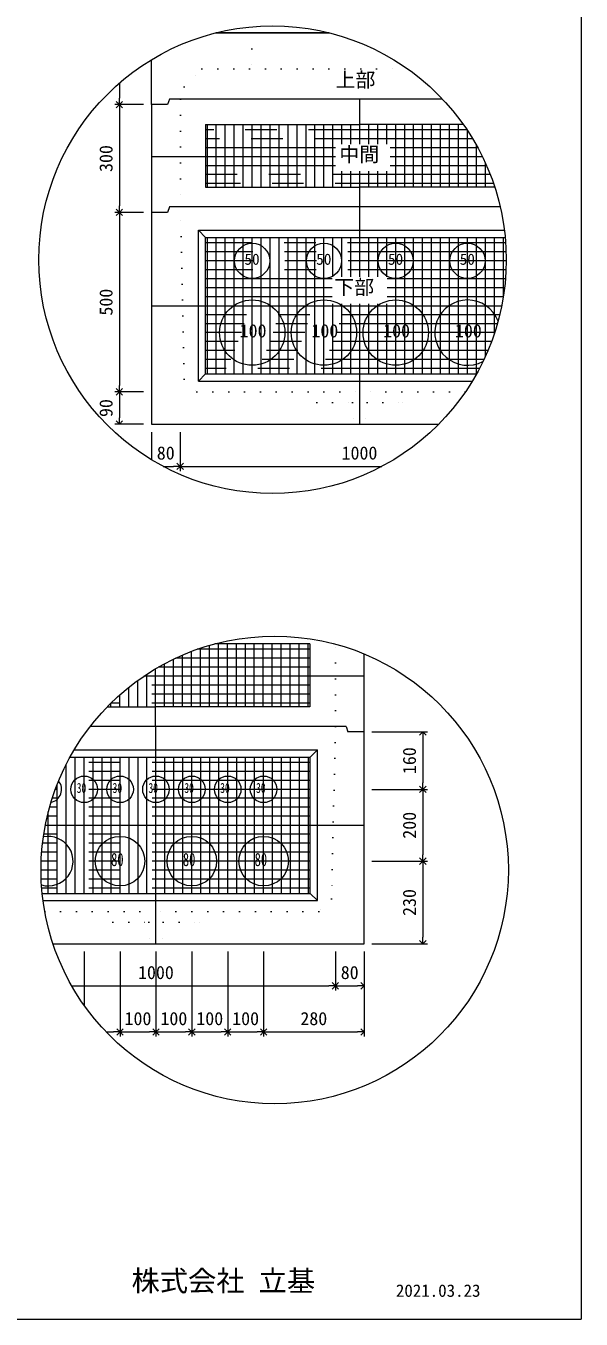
# Model space of a CAD drawing. Units: millimetres, scale not verified. Extents: x -4890 to 18489, y -2320 to 2320.
# Drawn here: x -2945 to -1830, y -1955 to 638 of the extents above; entities that cross this region are included whole.
import ezdxf
from ezdxf.enums import TextEntityAlignment as Align

# ---------------------------------------------------------------- set-up
doc = ezdxf.new("R2010")
doc.units = ezdxf.units.MM
doc.header["$LTSCALE"] = 10
for name, pattern in [('DASHED1', [1.8, 1.2, -0.6]), ('USER2', [50.8, 31.75, -6.35, 6.35, -6.35]), ('USER5', [3.185, 0.01, -3.175])]:
    doc.linetypes.add(name, pattern=pattern)
for name, color, linetype, lineweight in [('0-2_waku', 7, 'Continuous', 18), ('0-3_gaikei', 7, 'Continuous', 18), ('0-4_kakure', 7, 'DASHED1', 5), ('0-5_sunpou', 7, 'Continuous', 5), ('0-8_hole', 7, 'Continuous', 18), ('0-9_uchigawa', 6, 'Continuous', 18), ('0-E_文字１', 7, 'Continuous', 18), ('0-F_コア部分\u3000寸法補助線3', 150, 'USER2', 18), ('1-0_コア部分\u3000寸法補助線2', 150, 'USER2', 18), ('1-1_コア部分\u3000中心補助線', 1, 'Continuous', 18), ('1-2_コア部分\u3000寸法補助線', 7, 'USER2', 5), ('1-3_uchigawa2', 6, 'USER2', 18)]:
    doc.layers.add(name, color=color, linetype=linetype, lineweight=lineweight)
doc.styles.add('ＭＳ ゴシック', font='')
doc.styles.get('ＭＳ ゴシック').set_extended_font_data('MS Gothic')

# ---------------------------------------------------------------- blocks, each defined once
blk = doc.blocks.new('_Open90')
at = {"layer": '0-5_sunpou'}
blk.add_line((0, 0), (-1, 0), dxfattribs=at)
blk.add_lwpolyline([(-0.5, 0.5), (0, 0), (-0.5, -0.5)], dxfattribs=at)

msp = doc.modelspace()

# ---------------------------------------------------------------- linework, layer by layer
at = {"layer": '0-2_waku'}
for p in [(-1830.32, 2319.95), (-4890.32, -1955.05), (-4890.32, -1955.05), (-4890.32, -1955.05), (-4890.32, -1955.05)]:
    msp.add_line(p, (-1830.32, -1955.05), dxfattribs=at)
at = {"layer": '0-3_gaikei'}
for p, q in [((-2563.06, 624.31), (-2509.02, 624.31)), ((-2563.06, 624.31), (-2509.02, 624.31)), ((-2563.06, 624.31), (-2509.02, 624.31)), ((-2335.96, 624.31), (-2563.06, 624.31)), ((-2563.02, 624.31), (-2335.96, 624.31)), ((-2563.02, 624.31), (-2335.96, 624.31)), ((-2692.62, 480.31), (-2692.62, 570.32)), ((-2692.62, 480.31), (-2692.62, -160.49)), ((-2660.22, 480.31), (-2692.62, 480.31)), ((-2660.22, 480.31), (-2692.62, 480.31)), ((-2656.62, 491.11), (-2660.22, 480.31)), ((-2274.4, 491.11), (-2656, 491.11)), ((-2108.42, 491.11), (-2275.02, 491.11)), ((-2660.22, 264.31), (-2692.62, 264.31)), ((-2660.22, 264.31), (-2692.62, 264.31)), ((-2656.62, 275.11), (-2660.22, 264.31)), ((-2274.4, 275.11), (-2656, 275.11)), ((-1992.71, 275.11), (-2275.02, 275.11)), ((-2692.62, -160.49), (-2116.31, -160.49)), ((-2692.62, -160.49), (-2116.31, -160.49)), ((-2692.62, -160.49), (-2116.31, -160.49)), ((-2265.91, -979.08), (-2265.91, -621.13)), ((-2301.91, -766.68), (-2298.31, -777.48)), ((-2265.91, -777.48), (-2298.31, -777.48))]:
    msp.add_line(p, q, dxfattribs=at)
for points in [[(-2890.23, -1202.28), (-2265.91, -1202.28), (-2265.91, -777.48)], [(-2881.08, -1202.28), (-2265.91, -1202.28), (-2265.91, -777.48)], [(-2301.91, -766.68), (-2683.51, -766.68), (-2815.58, -766.68)]]:
    msp.add_lwpolyline(points, dxfattribs=at)
at = {"layer": '0-4_kakure', "linetype": 'USER5', "lineweight": 18}
for p, q in [((-2491.02, 624.31), (-2491.02, 636.42)), ((-2491.02, 624.31), (-2491.02, 552.31)), ((-2627.2, 516.31), (-2591.2, 552.31)), ((-2591.2, 552.31), (-2178.92, 552.31)), ((-2627.2, 516.31), (-2634.4, 491.11)), ((-2634.4, 491.11), (-2634.4, 275.11)), ((-2626.97, -70.49), (-2634.4, 275.11)), ((-2626.97, -70.49), (-2601.22, -95.69)), ((-2601.22, -95.69), (-2274.4, -95.69)), ((-2360.8, -117.29), (-2382.4, -95.69)), ((-2062.76, -95.69), (-2274.4, -95.69)), ((-2188, -117.29), (-2166.4, -95.69)), ((-2360.8, -117.29), (-2288.8, -117.29)), ((-2288.8, -117.29), (-2285.92, -160.49)), ((-2260, -117.29), (-2262.88, -160.49)), ((-2260, -117.29), (-2188, -117.29)), ((-2323.51, -766.68), (-2323.51, -601.55)), ((-2323.51, -766.68), (-2330.94, -1112.28)), ((-2330.94, -1112.28), (-2356.69, -1137.48)), ((-2906.75, -1137.48), (-2683.51, -1137.48)), ((-2769.91, -1159.08), (-2791.51, -1137.48)), ((-2356.69, -1137.48), (-2683.51, -1137.48)), ((-2597.11, -1159.08), (-2575.51, -1137.48)), ((-2769.91, -1159.08), (-2697.91, -1159.08)), ((-2697.91, -1159.08), (-2695.03, -1202.28)), ((-2669.11, -1159.08), (-2671.99, -1202.28)), ((-2669.11, -1159.08), (-2597.11, -1159.08))]:
    msp.add_line(p, q, dxfattribs=at)
at = {"layer": '0-5_sunpou', "color": 150, "lineweight": 18}
for p, q in [((-2756.92, 523.42), (-2756.92, 493.27)), ((-2708.46, 480.31), (-2766.28, 480.31)), ((-2724.3, 480.31), (-2766.28, 480.31)), ((-2756.92, 467.35), (-2756.92, 277.27)), ((-2708.46, 264.31), (-2766.28, 264.31)), ((-2708.46, 264.31), (-2766.28, 264.31)), ((-2756.92, 251.35), (-2756.92, -82.73)), ((-2708.46, -95.69), (-2766.28, -95.69)), ((-2724.3, -95.69), (-2766.28, -95.69)), ((-2756.92, -108.65), (-2756.92, -147.53)), ((-2708.46, -160.49), (-2766.28, -160.49)), ((-2692.62, -176.33), (-2692.62, -231.55)), ((-2635.02, -176.33), (-2635.02, -254.39)), ((-2635.02, -176.33), (-2635.02, -254.39)), ((-2668.83, -245.03), (-2647.98, -245.03)), ((-2622.06, -245.03), (-2230.19, -245.03)), ((-2250.07, -777.48), (-2138.76, -777.48)), ((-2148.12, -790.44), (-2148.12, -879.72)), ((-2250.07, -892.68), (-2138.76, -892.68)), ((-2250.07, -892.68), (-2138.76, -892.68)), ((-2148.12, -905.64), (-2148.12, -1023.72)), ((-2250.07, -1036.68), (-2138.76, -1036.68)), ((-2250.07, -1036.68), (-2138.76, -1036.68)), ((-2148.12, -1049.64), (-2148.12, -1189.32)), ((-2827.51, -1218.12), (-2827.51, -1325.92)), ((-2755.51, -1218.12), (-2755.51, -1388.58)), ((-2755.51, -1218.12), (-2755.51, -1388.58)), ((-2683.51, -1218.12), (-2683.51, -1388.58)), ((-2683.51, -1218.12), (-2683.51, -1388.58)), ((-2611.51, -1218.12), (-2611.51, -1388.58)), ((-2611.51, -1218.12), (-2611.51, -1388.58)), ((-2539.51, -1218.12), (-2539.51, -1388.58)), ((-2539.51, -1218.12), (-2539.51, -1388.58)), ((-2467.51, -1218.12), (-2467.51, -1388.58)), ((-2467.51, -1218.12), (-2467.51, -1388.58)), ((-2323.51, -1218.12), (-2323.51, -1296.18)), ((-2323.51, -1218.12), (-2323.51, -1296.18)), ((-2265.91, -1218.12), (-2265.91, -1296.18)), ((-2265.91, -1218.12), (-2265.91, -1388.58)), ((-2250.07, -1202.28), (-2138.76, -1202.28)), ((-2852.48, -1286.82), (-2336.47, -1286.82)), ((-2310.55, -1286.82), (-2278.87, -1286.82)), ((-2783.38, -1379.22), (-2768.47, -1379.22)), ((-2742.55, -1379.22), (-2696.47, -1379.22)), ((-2670.55, -1379.22), (-2624.47, -1379.22)), ((-2598.55, -1379.22), (-2552.47, -1379.22)), ((-2526.55, -1379.22), (-2480.47, -1379.22)), ((-2454.55, -1379.22), (-2278.87, -1379.22))]:
    msp.add_line(p, q, dxfattribs=at)
for centre in [(-2449.51, 169.39), (-2445.3, -1054.33)]:
    msp.add_circle(centre, 468.88, dxfattribs=at)
at = {"layer": '0-8_hole'}
for centre, radius in [((-2490.4, 167.11), 35.28), ((-2346.4, 167.11), 35.28), ((-2202.4, 167.11), 35.28), ((-2058.4, 167.11), 35.28), ((-2490.4, 23.11), 65.52), ((-2346.4, 23.11), 65.52), ((-2202.4, 23.11), 65.52), ((-2827.51, -892.68), 26.64), ((-2755.51, -892.68), 26.64), ((-2683.51, -892.68), 26.64), ((-2611.51, -892.68), 26.64), ((-2539.51, -892.68), 26.64), ((-2467.51, -892.68), 26.64), ((-2755.51, -1036.68), 49.68), ((-2611.51, -1036.68), 49.68), ((-2467.51, -1036.68), 49.68)]:
    msp.add_circle(centre, radius, dxfattribs=at)
for centre, radius, start, end in [((-2058.4, 23.11), 65.52, 20.66629, 298.32089), ((-2899.51, -892.68), 26.64, 281.59033, 39.2294), ((-2899.51, -1036.68), 49.68, 253.99064, 101.55918)]:
    msp.add_arc(centre, radius, start, end, dxfattribs=at)
at = {"layer": '0-9_uchigawa'}
for p, q in [((-2598.4, 228.31), (-2584, 213.91)), ((-2598.4, -74.09), (-2598.4, 228.31)), ((-2584, 213.91), (-2274.4, 213.91)), ((-2584, -59.69), (-2584, 213.91)), ((-2274.4, 213.91), (-1982.75, 213.91)), ((-2598.4, -74.09), (-2584, -59.69)), ((-2598.4, -74.09), (-2048.81, -74.09)), ((-2584, -59.69), (-2040.4, -59.69)), ((-2373.91, -1101.48), (-2373.91, -827.88)), ((-2359.51, -1115.88), (-2359.51, -813.48)), ((-2911.8, -1101.48), (-2373.91, -1101.48)), ((-2359.51, -1115.88), (-2373.91, -1101.48)), ((-2910.12, -1115.88), (-2359.51, -1115.88))]:
    msp.add_line(p, q, dxfattribs=at)
for points in [[(-2598.4, 228.31), (-2274.4, 228.31), (-1984.35, 228.31)], [(-2855.87, -827.88), (-2683.51, -827.88), (-2373.91, -827.88), (-2359.51, -813.48)], [(-2847.59, -813.48), (-2683.51, -813.48), (-2359.51, -813.48)]]:
    msp.add_lwpolyline(points, dxfattribs=at)
at = {"layer": '0-F_コア部分\u3000寸法補助線3'}
for p, q in [((-2580.4, 314.71), (-2580.4, 440.71)), ((-2544.4, 314.71), (-2544.4, 440.71)), ((-2508.4, 314.71), (-2508.4, 440.71)), ((-2472.4, 314.71), (-2472.4, 440.71)), ((-2436.4, 314.71), (-2436.4, 440.71)), ((-2400.4, 314.71), (-2400.4, 440.71)), ((-2364.4, 314.71), (-2364.4, 440.71)), ((-2328.4, 314.71), (-2328.4, 440.71)), ((-2292.4, 400.93), (-2292.4, 440.71)), ((-2256.4, 400.93), (-2256.4, 440.71)), ((-2220.4, 400.93), (-2220.4, 440.71)), ((-2184.4, 314.71), (-2184.4, 440.71)), ((-2148.4, 314.71), (-2148.4, 440.71)), ((-2112.4, 314.71), (-2112.4, 440.71)), ((-2076.4, 314.71), (-2076.4, 440.71)), ((-2323.4, 393.91), (-2584, 393.91)), ((-2037.88, 393.91), (-2213.24, 393.91)), ((-2040.4, 314.71), (-2040.4, 398.46)), ((-2323.4, 357.91), (-2584, 357.91)), ((-2292.4, 314.71), (-2292.4, 347.03)), ((-2256.4, 314.71), (-2256.4, 347.03)), ((-2220.4, 314.71), (-2220.4, 347.03)), ((-2020.2, 357.91), (-2213.24, 357.91)), ((-2004.4, 314.71), (-2004.4, 316.77)), ((-2580.4, -59.69), (-2580.4, 213.91)), ((-2544.4, -59.69), (-2544.4, 213.91)), ((-2508.4, -59.69), (-2508.4, 213.91)), ((-2472.4, -59.69), (-2472.4, 213.91)), ((-2436.4, -59.69), (-2436.4, 213.91)), ((-2400.4, -59.69), (-2400.4, 213.91)), ((-2364.4, -59.69), (-2364.4, 213.91)), ((-2328.4, 135.13), (-2328.4, 213.91)), ((-2292.4, 135.13), (-2292.4, 213.91)), ((-2256.4, 135.13), (-2256.4, 213.91)), ((-2220.4, 135.13), (-2220.4, 213.91)), ((-2184.4, -59.69), (-2184.4, 213.91)), ((-2148.4, -59.69), (-2148.4, 213.91)), ((-2112.4, -59.69), (-2112.4, 213.91)), ((-2076.4, -59.69), (-2076.4, 213.91)), ((-2040.4, -59.69), (-2040.4, 213.91)), ((-2004.4, 22), (-2004.4, 213.91)), ((-1981.85, 203.11), (-2584, 203.11)), ((-1980.64, 167.11), (-2584, 167.11)), ((-2330.02, 131.11), (-2584, 131.11)), ((-1982.2, 131.11), (-2219.86, 131.11)), ((-2330.02, 95.11), (-2584, 95.11)), ((-2328.4, -59.69), (-2328.4, 81.23)), ((-2292.4, -59.69), (-2292.4, 81.23)), ((-2256.4, -59.69), (-2256.4, 81.23)), ((-2220.4, -59.69), (-2220.4, 81.23)), ((-1986.56, 95.11), (-2219.86, 95.11)), ((-1993.79, 59.11), (-2584, 59.11)), ((-2004.04, 23.11), (-2584, 23.11)), ((-2017.52, -12.89), (-2584, -12.89)), ((-2034.54, -48.89), (-2584, -48.89)), ((-2594.13, -727.08), (-2594.13, -609.7)), ((-2558.13, -727.08), (-2558.13, -601.08)), ((-2522.13, -727.08), (-2522.13, -601.08)), ((-2486.13, -727.08), (-2486.13, -601.08)), ((-2450.13, -727.08), (-2450.13, -601.08)), ((-2414.13, -727.08), (-2414.13, -601.08)), ((-2378.13, -727.08), (-2378.13, -601.08)), ((-2374.53, -647.88), (-2679.07, -647.88)), ((-2666.13, -727.08), (-2666.13, -640.71)), ((-2630.13, -727.08), (-2630.13, -623.42)), ((-2702.13, -727.08), (-2702.13, -662.05)), ((-2738.13, -727.08), (-2738.13, -688.13)), ((-2374.53, -683.88), (-2732.73, -683.88)), ((-2774.13, -727.08), (-2774.13, -720.08)), ((-2845.51, -1101.48), (-2845.51, -827.88)), ((-2809.51, -1101.48), (-2809.51, -827.88)), ((-2773.51, -1101.48), (-2773.51, -827.88)), ((-2737.51, -1101.48), (-2737.51, -827.88)), ((-2701.51, -1101.48), (-2701.51, -827.88)), ((-2665.51, -1101.48), (-2665.51, -827.88)), ((-2629.51, -1101.48), (-2629.51, -827.88)), ((-2593.51, -1101.48), (-2593.51, -827.88)), ((-2557.51, -1101.48), (-2557.51, -827.88)), ((-2521.51, -1101.48), (-2521.51, -827.88)), ((-2485.51, -1101.48), (-2485.51, -827.88)), ((-2449.51, -1101.48), (-2449.51, -827.88)), ((-2413.51, -1101.48), (-2413.51, -827.88)), ((-2377.51, -1101.48), (-2377.51, -827.88)), ((-2373.91, -838.68), (-2861.65, -838.68)), ((-2373.91, -874.68), (-2878.4, -874.68)), ((-2881.51, -1101.48), (-2881.51, -882.38)), ((-2373.91, -910.68), (-2891.63, -910.68)), ((-2373.91, -946.68), (-2901.66, -946.68)), ((-2373.91, -982.68), (-2908.67, -982.68)), ((-2373.91, -1018.68), (-2912.82, -1018.68)), ((-2373.91, -1054.68), (-2914.18, -1054.68)), ((-2373.91, -1090.68), (-2912.77, -1090.68))]:
    msp.add_line(p, q, dxfattribs=at)
at = {"layer": '1-0_コア部分\u3000寸法補助線2'}
for p, q in [((-2562.4, 314.71), (-2562.4, 440.71)), ((-2526.4, 314.71), (-2526.4, 440.71)), ((-2490.4, 314.71), (-2490.4, 440.71)), ((-2454.4, 314.71), (-2454.4, 440.71)), ((-2382.4, 314.71), (-2382.4, 440.71)), ((-2310.4, 400.93), (-2310.4, 440.71)), ((-2238.4, 400.93), (-2238.4, 440.71)), ((-2166.4, 314.71), (-2166.4, 440.71)), ((-2094.4, 314.71), (-2094.4, 440.71)), ((-2048.23, 411.91), (-2584, 411.91)), ((-2012.74, 339.91), (-2584, 339.91)), ((-2310.4, 314.71), (-2310.4, 347.03)), ((-2238.4, 314.71), (-2238.4, 347.03)), ((-2022.4, 314.71), (-2022.4, 362.84)), ((-2526.4, -59.69), (-2526.4, 213.91)), ((-2490.4, -59.69), (-2490.4, 213.91)), ((-2454.4, -59.69), (-2454.4, 213.91)), ((-2382.4, -59.69), (-2382.4, 213.91)), ((-2310.4, 135.13), (-2310.4, 213.91)), ((-2238.4, 135.13), (-2238.4, 213.91)), ((-2166.4, -59.69), (-2166.4, 213.91)), ((-2094.4, -59.69), (-2094.4, 213.91)), ((-2022.4, -24.06), (-2022.4, 213.91)), ((-1980.9, 185.11), (-2584, 185.11)), ((-2330.02, 113.11), (-2584, 113.11)), ((-1984.02, 113.11), (-2219.86, 113.11)), ((-2310.4, -59.69), (-2310.4, 81.23)), ((-2238.4, -59.69), (-2238.4, 81.23)), ((-1998.52, 41.11), (-2584, 41.11)), ((-2025.56, -30.89), (-2584, -30.89)), ((-2576.13, -727.08), (-2576.13, -604.07)), ((-2504.13, -727.08), (-2504.13, -601.08)), ((-2432.13, -727.08), (-2432.13, -601.08)), ((-2648.13, -727.08), (-2648.13, -631.59)), ((-2374.53, -629.88), (-2644.53, -629.88)), ((-2720.13, -727.08), (-2720.13, -674.44)), ((-2374.53, -701.88), (-2754.54, -701.88)), ((-2791.51, -1101.48), (-2791.51, -827.88)), ((-2719.51, -1101.48), (-2719.51, -827.88)), ((-2647.51, -1101.48), (-2647.51, -827.88)), ((-2575.51, -1101.48), (-2575.51, -827.88)), ((-2503.51, -1101.48), (-2503.51, -827.88)), ((-2431.51, -1101.48), (-2431.51, -827.88)), ((-2863.51, -1101.48), (-2863.51, -842.32)), ((-2373.91, -856.68), (-2870.49, -856.68)), ((-2373.91, -928.68), (-2897.03, -928.68)), ((-2899.51, -1101.48), (-2899.51, -937.97)), ((-2373.91, -1000.68), (-2911.1, -1000.68)), ((-2373.91, -1072.68), (-2913.82, -1072.68))]:
    msp.add_line(p, q, dxfattribs=at)
at = {"layer": '1-1_コア部分\u3000中心補助線'}
for p, q in [((-2274.4, 400.93), (-2274.4, 491.11)), ((-2323.4, 375.91), (-2692.62, 375.91)), ((-2028.57, 375.91), (-2213.24, 375.91)), ((-2274.4, 275.11), (-2274.4, 347.03)), ((-2274.4, 135.13), (-2274.4, 275.11)), ((-2274.4, -160.49), (-2274.4, 81.23)), ((-2692, 77.11), (-1989.8, 77.11)), ((-2267.14, -665.88), (-2707.89, -665.88)), ((-2684.13, -766.68), (-2684.13, -650.83)), ((-2683.51, -1202.28), (-2683.51, -766.68)), ((-2905.53, -964.68), (-2265.91, -964.68))]:
    msp.add_line(p, q, dxfattribs=at)
at = {"layer": '1-2_コア部分\u3000寸法補助線'}
for p, q in [((-2059.67, 429.91), (-2584, 429.91)), ((-2562.4, 314.71), (-2562.4, 440.71)), ((-2490.4, 314.71), (-2490.4, 440.71)), ((-2418.4, 314.71), (-2418.4, 440.71)), ((-2346.4, 314.71), (-2346.4, 440.71)), ((-2202.4, 314.71), (-2202.4, 440.71)), ((-2130.4, 314.71), (-2130.4, 440.71)), ((-2058.4, 314.71), (-2058.4, 428)), ((-2006.13, 321.91), (-2584, 321.91)), ((-2562.4, -59.69), (-2562.4, 213.91)), ((-2490.4, -59.69), (-2490.4, 213.91)), ((-2418.4, -59.69), (-2418.4, 213.91)), ((-2346.4, -59.69), (-2346.4, 213.91)), ((-2202.4, -59.69), (-2202.4, 213.91)), ((-2130.4, -59.69), (-2130.4, 213.91)), ((-2058.4, -59.69), (-2058.4, 213.91)), ((-1986.4, 96.07), (-1986.4, 213.91)), ((-1981.07, 149.11), (-2584, 149.11)), ((-2010.36, 5.11), (-2584, 5.11)), ((-2612.13, -727.08), (-2612.13, -616.13)), ((-2374.53, -611.88), (-2600.5, -611.88)), ((-2540.13, -727.08), (-2540.13, -601.08)), ((-2468.13, -727.08), (-2468.13, -601.08)), ((-2396.13, -727.08), (-2396.13, -601.08)), ((-2374.53, -719.88), (-2773.92, -719.88)), ((-2756.13, -727.08), (-2756.13, -703.28)), ((-2827.51, -1101.48), (-2827.51, -827.88)), ((-2755.51, -1101.48), (-2755.51, -827.88)), ((-2611.51, -1101.48), (-2611.51, -827.88)), ((-2539.51, -1101.48), (-2539.51, -827.88)), ((-2467.51, -1101.48), (-2467.51, -827.88)), ((-2395.51, -1101.48), (-2395.51, -827.88)), ((-2373.91, -892.68), (-2885.43, -892.68)), ((-2899.51, -1101.48), (-2899.51, -937.97)), ((-2373.91, -1036.68), (-2913.85, -1036.68))]:
    msp.add_line(p, q, dxfattribs=at)
at = {"layer": '1-3_uchigawa2'}
for p, q in [((-2584, 440.71), (-2274.4, 440.71)), ((-2584, 440.71), (-2584, 314.71)), ((-2067.11, 440.71), (-2274.4, 440.71)), ((-2584, 314.71), (-2274.4, 314.71)), ((-2003.72, 314.71), (-2274.4, 314.71)), ((-2374.53, -601.08), (-2565.35, -601.08)), ((-2374.53, -601.08), (-2374.53, -727.08)), ((-2781.09, -727.08), (-2684.13, -727.08)), ((-2374.53, -727.08), (-2684.13, -727.08))]:
    msp.add_line(p, q, dxfattribs=at)

# ---------------------------------------------------------------- block references
at = {"layer": '0-5_sunpou', "xscale": 12.96, "yscale": 12.96}
for p, rotation in [((-2756.92, 480.31), 270), ((-2756.92, 480.31), 90), ((-2756.92, 264.31), 270), ((-2756.92, 264.31), 90), ((-2756.92, -95.69), 270), ((-2756.92, -95.69), 90), ((-2756.92, -160.49), 270), ((-2635.02, -245.03), 180), ((-2148.12, -777.48), 90), ((-2148.12, -892.68), 270), ((-2148.12, -892.68), 90), ((-2148.12, -1036.68), 270), ((-2148.12, -1036.68), 90), ((-2148.12, -1202.28), 270), ((-2323.51, -1286.82), 180), ((-2755.51, -1379.22), 180), ((-2683.51, -1379.22), 180), ((-2611.51, -1379.22), 180), ((-2539.51, -1379.22), 180), ((-2467.51, -1379.22), 180)]:
    msp.add_blockref('_Open90', p, dxfattribs=dict(at, rotation=rotation))
for p in [(-2635.02, -245.03), (-2323.51, -1286.82), (-2265.91, -1286.82), (-2755.51, -1379.22), (-2683.51, -1379.22), (-2611.51, -1379.22), (-2539.51, -1379.22), (-2467.51, -1379.22), (-2265.91, -1379.22)]:
    msp.add_blockref('_Open90', p, dxfattribs=at)

# ---------------------------------------------------------------- texts
at = {"layer": '0-5_sunpou', "style": 'ＭＳ ゴシック'}
for s, p in [('300', (-2762.68, 345.31)), ('500', (-2762.68, 57.31)), ('90', (-2762.68, -146.09)), ('160', (-2153.88, -862.08)), ('200', (-2153.88, -991.68)), ('230', (-2153.88, -1146.48))]:
    msp.add_text(s, height=26.39, rotation=90, dxfattribs=at).set_placement(p, align=Align.BOTTOM_LEFT)
for s, p in [('80', (-2681.82, -239.27)), ('1000', (-2311.02, -239.27)), ('1000', (-2719.51, -1281.06)), ('80', (-2312.71, -1281.06)), ('100', (-2746.51, -1373.46)), ('100', (-2674.51, -1373.46)), ('100', (-2602.51, -1373.46)), ('100', (-2530.51, -1373.46)), ('280', (-2393.71, -1373.46))]:
    msp.add_text(s, height=26.39, dxfattribs=at).set_placement(p, align=Align.BOTTOM_LEFT)
at = {"layer": '0-E_文字１', "style": 'ＭＳ ゴシック'}
for s, height, p in [('上部', 29.33, (-2323.21, 506.67)), ('中間', 29.33, (-2315.48, 357.2)), ('50', 22.43, (-2505.95, 152.46)), ('50', 22.43, (-2361.95, 152.46)), ('50', 22.43, (-2217.95, 152.46)), ('50', 22.43, (-2073.95, 152.46)), ('下部', 29.33, (-2325.71, 90.95)), ('100', 26.39, (-2515.56, 5.7)), ('100', 26.39, (-2371.56, 5.7)), ('100', 26.39, (-2227.56, 5.7)), ('100', 26.39, (-2083.56, 5.7)), ('株式会社 立基', 41.57, (-2732.54, -1911.57)), ('2021.03.23', 24.94, (-2202.03, -1917.78))]:
    msp.add_text(s, height=height, dxfattribs=at).set_placement(p, align=Align.BOTTOM_LEFT)
at = {"layer": '0-E_文字１', "style": 'ＭＳ ゴシック', "width": 0.7}
for s, height, p in [('30', 20.19, (-2842.63, -906.03)), ('30', 20.19, (-2770.63, -906.03)), ('30', 20.19, (-2698.63, -906.03)), ('30', 20.19, (-2626.63, -906.03)), ('30', 20.19, (-2554.63, -906.03)), ('30', 20.19, (-2482.63, -906.03)), ('80', 26.39, (-2773.56, -1054.46)), ('80', 26.39, (-2629.56, -1054.46)), ('80', 26.39, (-2485.56, -1054.46))]:
    msp.add_text(s, height=height, dxfattribs=at).set_placement(p, align=Align.BOTTOM_LEFT)

doc.saveas('drawing.dxf')
